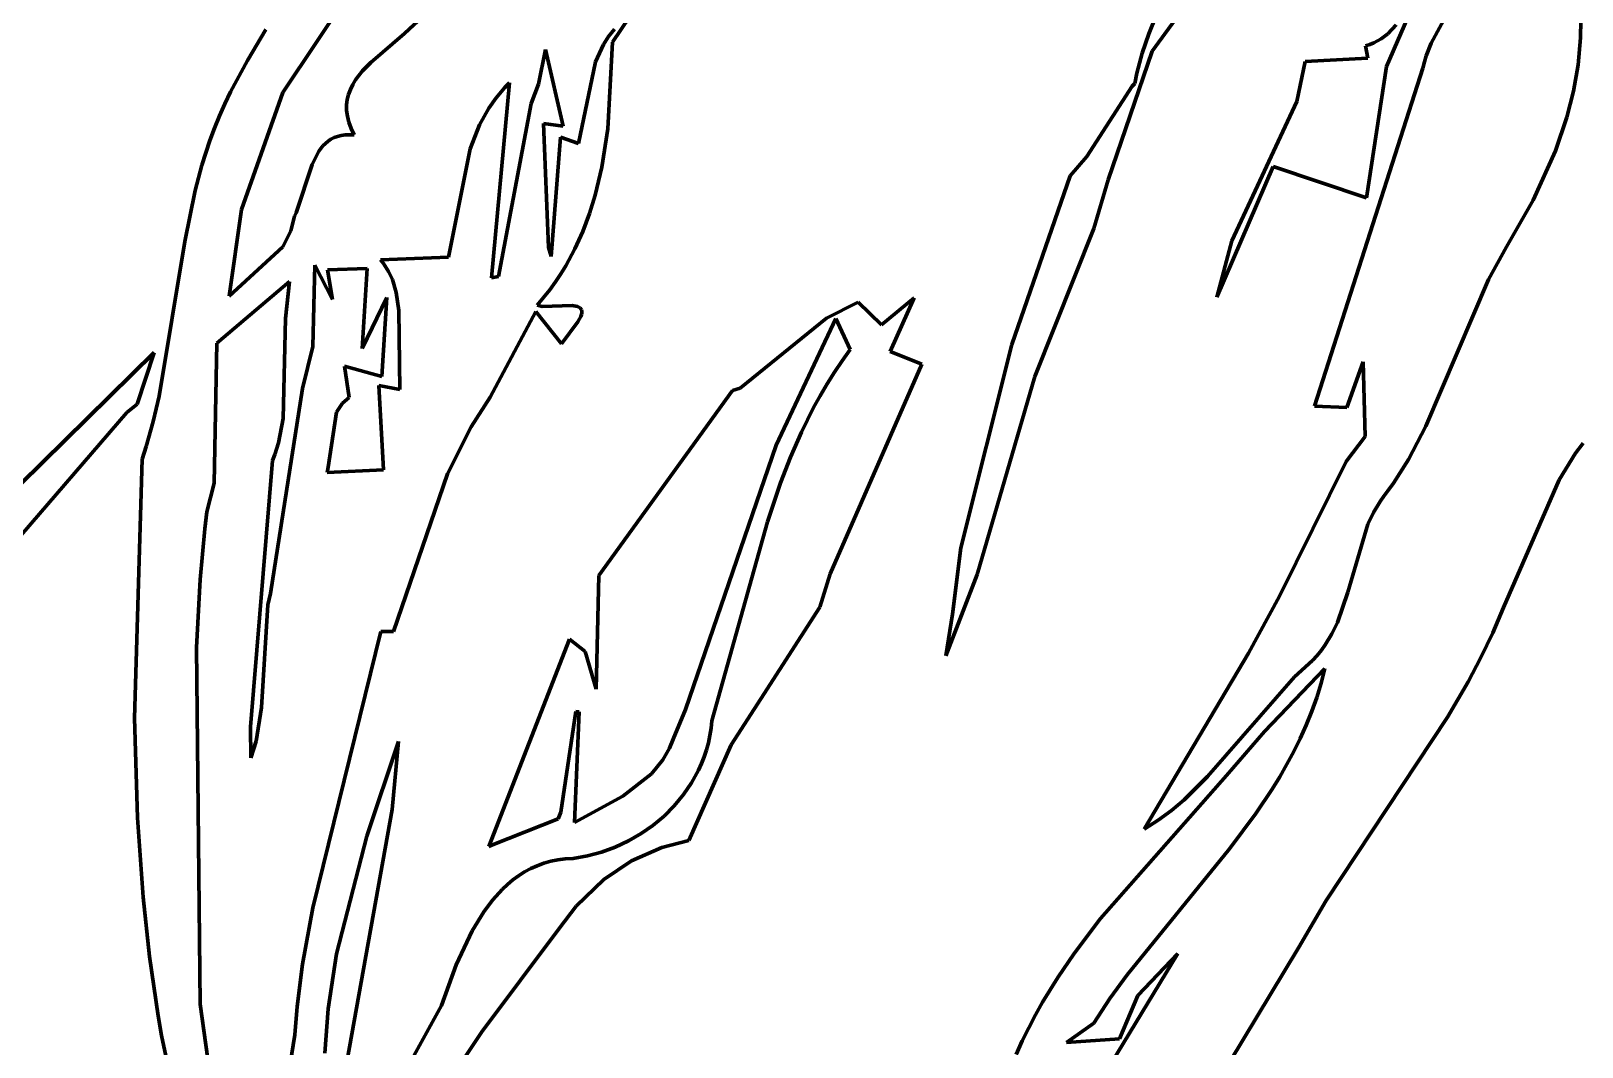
# Model space of a CAD drawing. Header units: millimetres. Extents: x 0 to 11, y 0 to 14.1.
# Drawn here: x 3.266 to 4.579, y 6.671 to 7.531 of the extents above; entities that cross this region are included whole.
import ezdxf

# ---------------------------------------------------------------- set-up
doc = ezdxf.new("R2010")
doc.units = ezdxf.units.MM
doc.layers.add('color#010101ff', color=7, linetype='CONTINUOUS', lineweight=100)
doc.layers.add('color#fefefeff', color=7, linetype='CONTINUOUS', lineweight=100)

msp = doc.modelspace()

# ---------------------------------------------------------------- linework, layer by layer
at = {"layer": 'color#010101ff'}
for p, q in [((3.56, 7.5998), (3.4793, 7.4786)), ((4.4133, 7.5007), (4.4565, 7.5998)), ((4.2149, 7.5136), (4.2522, 7.5644)), ((3.5822, 7.5284), (3.5976, 7.5428)), ((3.7582, 7.5212), (3.773, 7.5428)), ((4.2187, 7.5443), (4.2121, 7.5283)), ((4.4215, 7.5357), (4.4144, 7.5281)), ((4.4652, 7.5462), (4.4511, 7.5202)), ((4.5775, 7.5247), (4.5777, 7.5399)), ((3.4494, 7.5057), (3.4647, 7.5318)), ((3.5536, 7.5041), (3.5822, 7.5284)), ((3.7548, 7.526), (3.7505, 7.5193)), ((3.76, 7.5322), (3.7548, 7.526)), ((4.2121, 7.5283), (4.2065, 7.5118)), ((4.4088, 7.524), (4.4025, 7.5206)), ((4.4144, 7.5281), (4.4088, 7.524)), ((4.5755, 7.5021), (4.5775, 7.5247)), ((3.7016, 7.5149), (3.6956, 7.4855)), ((3.7165, 7.4502), (3.7016, 7.5149)), ((3.7505, 7.5193), (3.7438, 7.5046)), ((3.7542, 7.4478), (3.7582, 7.5212)), ((4.1777, 7.4048), (4.2149, 7.5136)), ((4.2065, 7.5118), (4.2041, 7.5035)), ((4.3991, 7.5193), (4.3954, 7.5182)), ((4.3954, 7.5182), (4.3975, 7.5076)), ((4.4025, 7.5206), (4.3991, 7.5193)), ((4.4469, 7.5097), (4.4453, 7.5044)), ((4.4511, 7.5202), (4.4469, 7.5097)), ((3.435, 7.4791), (3.4494, 7.5057)), ((3.5436, 7.4931), (3.5467, 7.4968)), ((3.5467, 7.4968), (3.5536, 7.5041)), ((3.7438, 7.5046), (3.7294, 7.4355)), ((4.2041, 7.5035), (4.202, 7.4949)), ((4.3444, 7.5047), (4.3374, 7.4711)), ((4.3975, 7.5076), (4.3444, 7.5047)), ((4.444, 7.4992), (4.3523, 7.2133)), ((4.3964, 7.3895), (4.4133, 7.5007)), ((4.4453, 7.5044), (4.444, 7.4992)), ((4.5716, 7.4798), (4.5755, 7.5021)), ((3.5364, 7.4812), (3.5384, 7.4853)), ((3.5384, 7.4853), (3.5408, 7.4892)), ((3.5408, 7.4892), (3.5436, 7.4931)), ((3.6558, 7.3218), (3.6711, 7.4867)), ((3.6671, 7.4827), (3.6599, 7.4742)), ((3.6711, 7.4867), (3.6671, 7.4827)), ((3.6956, 7.4855), (3.6893, 7.4693)), ((4.1979, 7.4839), (4.1596, 7.4245)), ((4.2003, 7.4863), (4.1979, 7.4839)), ((4.202, 7.4949), (4.2003, 7.4863)), ((3.4255, 7.4588), (3.43, 7.469)), ((3.43, 7.469), (3.435, 7.4791)), ((3.4793, 7.4786), (3.4443, 7.3797)), ((3.5332, 7.4681), (3.5338, 7.4727)), ((3.5338, 7.4727), (3.5349, 7.477)), ((3.5349, 7.477), (3.5364, 7.4812)), ((3.6599, 7.4742), (3.6537, 7.4653)), ((3.6893, 7.4693), (3.6618, 7.3228)), ((4.3374, 7.4711), (4.2825, 7.3532)), ((4.566, 7.4578), (4.5716, 7.4798)), ((3.4213, 7.4485), (3.4255, 7.4588)), ((3.5332, 7.4635), (3.5332, 7.4681)), ((3.5339, 7.4586), (3.5332, 7.4635)), ((3.5351, 7.4535), (3.5339, 7.4586)), ((3.6537, 7.4653), (3.6458, 7.4511)), ((4.5563, 7.4291), (4.566, 7.4578)), ((3.4175, 7.4381), (3.4213, 7.4485)), ((3.5286, 7.4423), (3.5321, 7.4428)), ((3.5321, 7.4428), (3.5357, 7.4429)), ((3.5371, 7.4482), (3.5351, 7.4535)), ((3.5357, 7.4429), (3.5397, 7.4427)), ((3.5397, 7.4427), (3.5371, 7.4482)), ((3.6458, 7.4511), (3.6377, 7.431)), ((3.7042, 7.3474), (3.6999, 7.4524)), ((3.6999, 7.4524), (3.7165, 7.4502)), ((3.7491, 7.4155), (3.7542, 7.4478)), ((3.4108, 7.4171), (3.4175, 7.4381)), ((3.5096, 7.4289), (3.5132, 7.4336)), ((3.5132, 7.4336), (3.5175, 7.4375)), ((3.5175, 7.4375), (3.5199, 7.4391)), ((3.5199, 7.4391), (3.5226, 7.4405)), ((3.5226, 7.4405), (3.5255, 7.4415)), ((3.5255, 7.4415), (3.5286, 7.4423)), ((3.6377, 7.431), (3.6193, 7.3394)), ((3.7142, 7.4408), (3.7064, 7.3398)), ((3.7294, 7.4355), (3.7142, 7.4408)), ((3.4051, 7.3958), (3.4108, 7.4171)), ((3.4906, 7.3768), (3.5041, 7.4177)), ((3.5041, 7.4177), (3.5096, 7.4289)), ((4.1596, 7.4245), (4.1455, 7.408)), ((4.5375, 7.3875), (4.5563, 7.4291)), ((3.7435, 7.3917), (3.7491, 7.4155)), ((4.1455, 7.408), (4.0961, 7.2655)), ((4.1656, 7.3636), (4.1777, 7.4048)), ((4.2697, 7.3055), (4.3175, 7.416)), ((4.3175, 7.416), (4.3964, 7.3895)), ((3.3963, 7.3526), (3.4051, 7.3958)), ((3.7387, 7.3762), (3.7435, 7.3917)), ((3.4443, 7.3797), (3.4337, 7.3064)), ((4.5149, 7.3481), (4.5375, 7.3875)), ((3.4861, 7.3616), (3.4892, 7.3741)), ((3.4892, 7.3741), (3.4906, 7.3768)), ((3.733, 7.3611), (3.7387, 7.3762)), ((3.3745, 7.2217), (3.3963, 7.3526)), ((3.4791, 7.348), (3.4861, 7.3616)), ((3.7264, 7.3463), (3.733, 7.3611)), ((4.1157, 7.2382), (4.1656, 7.3636)), ((4.2825, 7.3532), (4.2697, 7.3055)), ((3.4337, 7.3064), (3.4791, 7.348)), ((3.6193, 7.3394), (3.5618, 7.337)), ((3.7064, 7.3398), (3.7042, 7.3474)), ((3.7187, 7.332), (3.7264, 7.3463)), ((4.4997, 7.3203), (4.5149, 7.3481)), ((3.5062, 7.3326), (3.5045, 7.2636)), ((3.5212, 7.3036), (3.5062, 7.3326)), ((3.5506, 7.3296), (3.5169, 7.3285)), ((3.5169, 7.3285), (3.5212, 7.3036)), ((3.5463, 7.2619), (3.5506, 7.3296)), ((3.5618, 7.337), (3.5644, 7.3338)), ((3.5644, 7.3338), (3.5686, 7.3272)), ((3.5686, 7.3272), (3.5719, 7.3203)), ((3.7099, 7.3183), (3.7144, 7.3251)), ((3.7144, 7.3251), (3.7187, 7.332)), ((3.4849, 7.3186), (3.4234, 7.2664)), ((3.4815, 7.2873), (3.4849, 7.3186)), ((3.5719, 7.3203), (3.5752, 7.3095)), ((3.6618, 7.3228), (3.6558, 7.3218)), ((3.6999, 7.3051), (3.7051, 7.3116)), ((3.7051, 7.3116), (3.7099, 7.3183)), ((4.4465, 7.1962), (4.4997, 7.3203)), ((3.5671, 7.3053), (3.5463, 7.2619)), ((3.563, 7.2384), (3.5671, 7.3053)), ((3.5752, 7.3095), (3.5773, 7.2943)), ((3.6945, 7.2988), (3.6999, 7.3051)), ((3.6987, 7.2976), (3.6945, 7.2988)), ((3.7242, 7.2983), (3.6987, 7.2976)), ((3.7287, 7.2976), (3.7242, 7.2983)), ((3.9661, 7.3013), (3.9393, 7.2876)), ((3.986, 7.2821), (3.9661, 7.3013)), ((4.0134, 7.3048), (3.986, 7.2821)), ((3.9933, 7.2596), (4.0134, 7.3048)), ((3.4796, 7.2028), (3.4815, 7.2873)), ((3.5773, 7.2943), (3.5782, 7.2273)), ((3.6548, 7.2208), (3.6934, 7.2934)), ((3.6934, 7.2934), (3.715, 7.266)), ((3.7309, 7.2965), (3.7287, 7.2976)), ((3.729, 7.2847), (3.7304, 7.287)), ((3.7304, 7.287), (3.7314, 7.289)), ((3.7321, 7.2948), (3.7309, 7.2965)), ((3.7314, 7.289), (3.732, 7.2908)), ((3.732, 7.2908), (3.7324, 7.2923)), ((3.7324, 7.2936), (3.7321, 7.2948)), ((3.7324, 7.2923), (3.7324, 7.2936)), ((3.9393, 7.2876), (3.8662, 7.2285)), ((3.8966, 7.1803), (3.9472, 7.2873)), ((3.9472, 7.2873), (3.9594, 7.2612)), ((3.715, 7.266), (3.729, 7.2847)), ((3.4234, 7.2664), (3.421, 7.148)), ((3.5045, 7.2636), (3.4959, 7.2282)), ((3.9594, 7.2612), (3.9525, 7.2517)), ((4.0199, 7.2487), (3.9933, 7.2596)), ((4.0961, 7.2655), (4.0531, 7.0934)), ((3.2379, 7.1286), (3.3704, 7.2585)), ((3.3704, 7.2585), (3.3559, 7.2148)), ((3.5354, 7.2206), (3.5313, 7.247)), ((3.5313, 7.247), (3.563, 7.2384)), ((3.9424, 7.0714), (4.0199, 7.2487)), ((3.9525, 7.2517), (3.946, 7.242)), ((4.3798, 7.2122), (4.3935, 7.2508)), ((4.3935, 7.2508), (4.3953, 7.1876)), ((3.946, 7.242), (3.9398, 7.2321)), ((4.0668, 7.0707), (4.1157, 7.2382)), ((3.3695, 7.2002), (3.3745, 7.2217)), ((3.4959, 7.2282), (3.4687, 7.0547)), ((3.5298, 7.2158), (3.5354, 7.2206)), ((3.5782, 7.2273), (3.5605, 7.2306)), ((3.5605, 7.2306), (3.5645, 7.1593)), ((3.6387, 7.1957), (3.6548, 7.2208)), ((3.8599, 7.2266), (3.7467, 7.0701)), ((3.8662, 7.2285), (3.8599, 7.2266)), ((3.9339, 7.2221), (3.9283, 7.212)), ((3.9398, 7.2321), (3.9339, 7.2221)), ((3.3473, 7.2078), (3.2503, 7.0957)), ((3.3559, 7.2148), (3.3473, 7.2078)), ((3.5176, 7.1615), (3.5247, 7.2082)), ((3.5247, 7.2082), (3.5298, 7.2158)), ((3.9283, 7.212), (3.9181, 7.1912)), ((4.3523, 7.2133), (4.3798, 7.2122)), ((3.3635, 7.179), (3.3695, 7.2002)), ((3.4756, 7.1823), (3.4796, 7.2028)), ((3.6186, 7.1561), (3.6387, 7.1957)), ((4.4319, 7.1682), (4.4465, 7.1962)), ((3.4724, 7.1723), (3.4756, 7.1823)), ((3.82, 6.9567), (3.8966, 7.1803)), ((3.9181, 7.1912), (3.9088, 7.17)), ((4.3953, 7.1876), (4.3791, 7.1664)), ((4.5798, 7.182), (4.5733, 7.1735)), ((3.3537, 6.9493), (3.3601, 7.1685)), ((3.3601, 7.1685), (3.3635, 7.179)), ((3.4518, 6.942), (3.4705, 7.1674)), ((3.4705, 7.1674), (3.4724, 7.1723)), ((3.9088, 7.17), (3.9005, 7.1484)), ((4.4192, 7.148), (4.4319, 7.1682)), ((4.5733, 7.1735), (4.5594, 7.1508)), ((3.5167, 7.157), (3.5176, 7.1615)), ((3.5645, 7.1593), (3.5167, 7.157)), ((3.5729, 7.0225), (3.6186, 7.1561)), ((4.3791, 7.1664), (4.3228, 7.0526)), ((3.421, 7.148), (3.415, 7.1238)), ((3.9005, 7.1484), (3.8894, 7.1154)), ((4.411, 7.1371), (4.4145, 7.1415)), ((4.4145, 7.1415), (4.4192, 7.148)), ((4.5594, 7.1508), (4.5122, 7.043)), ((4.4022, 7.1233), (4.4078, 7.1326)), ((4.4078, 7.1326), (4.411, 7.1371)), ((3.415, 7.1238), (3.4132, 7.1095)), ((3.8894, 7.1154), (3.8423, 6.9471)), ((4.3976, 7.1135), (4.4022, 7.1233)), ((3.4132, 7.1095), (3.4092, 7.0665)), ((4.3806, 7.056), (4.3976, 7.1135)), ((4.0531, 7.0934), (4.0459, 7.0374)), ((3.4092, 7.0665), (3.4062, 7.0092)), ((3.7467, 7.0701), (3.7443, 6.9738)), ((3.9338, 7.0432), (3.9424, 7.0714)), ((4.0402, 7.0021), (4.0668, 7.0707)), ((3.4687, 7.0547), (3.4666, 7.0453)), ((4.3228, 7.0526), (4.2964, 7.0043)), ((4.3718, 7.0303), (4.3806, 7.056)), ((3.4666, 7.0453), (3.4613, 6.9584)), ((3.8839, 6.9656), (3.9338, 7.0432)), ((4.0459, 7.0374), (4.0402, 7.0021)), ((4.5122, 7.043), (4.5032, 7.0215)), ((3.5045, 6.7887), (3.5622, 7.0227)), ((3.5622, 7.0227), (3.5729, 7.0225)), ((4.3671, 7.0206), (4.3718, 7.0303)), ((3.7218, 7.016), (3.6536, 6.8407)), ((3.735, 7.0058), (3.7218, 7.016)), ((4.3582, 7.0068), (4.3615, 7.0113)), ((4.3615, 7.0113), (4.3671, 7.0206)), ((4.5032, 7.0215), (4.4932, 7.0005)), ((3.4062, 7.0092), (3.4092, 6.7074)), ((3.7443, 6.9738), (3.735, 7.0058)), ((4.2964, 7.0043), (4.2081, 6.8555)), ((4.3353, 6.9842), (4.3507, 6.9982)), ((4.3507, 6.9982), (4.3546, 7.0024)), ((4.3546, 7.0024), (4.3582, 7.0068)), ((4.4932, 7.0005), (4.4823, 6.98)), ((4.2618, 6.8998), (4.3353, 6.9842)), ((4.3611, 6.9914), (4.31, 6.938)), ((4.3579, 6.979), (4.3611, 6.9914)), ((4.3542, 6.9669), (4.3579, 6.979)), ((4.4823, 6.98), (4.4649, 6.95)), ((3.4613, 6.9584), (3.4567, 6.9298)), ((3.8587, 6.9267), (3.8839, 6.9656)), ((4.35, 6.9551), (4.3542, 6.9669)), ((3.3562, 6.8651), (3.3537, 6.9493)), ((3.7145, 6.8699), (3.7271, 6.955)), ((3.7299, 6.9547), (3.7261, 6.8611)), ((3.7271, 6.955), (3.7299, 6.9547)), ((3.8095, 6.9314), (3.82, 6.9567)), ((3.8423, 6.9471), (3.8417, 6.9408)), ((4.3454, 6.9435), (4.35, 6.9551)), ((4.4649, 6.95), (4.3622, 6.7951)), ((3.4522, 6.9158), (3.4518, 6.942)), ((3.8065, 6.924), (3.8095, 6.9314)), ((3.8407, 6.9345), (3.8394, 6.9284)), ((3.8417, 6.9408), (3.8407, 6.9345)), ((4.31, 6.938), (4.2778, 6.9007)), ((4.3349, 6.9211), (4.3403, 6.9322)), ((4.3403, 6.9322), (4.3454, 6.9435)), ((3.4567, 6.9298), (3.4522, 6.9158)), ((3.5772, 6.9295), (3.5504, 6.8494)), ((3.5718, 6.872), (3.5772, 6.9295)), ((3.8008, 6.9139), (3.8065, 6.924)), ((3.8228, 6.8458), (3.8587, 6.9267)), ((3.8378, 6.9225), (3.8358, 6.9166)), ((3.8394, 6.9284), (3.8378, 6.9225)), ((4.329, 6.9103), (4.3349, 6.9211)), ((3.7911, 6.9022), (3.8008, 6.9139)), ((3.8311, 6.9053), (3.8252, 6.8946)), ((3.8336, 6.9109), (3.8311, 6.9053)), ((3.8358, 6.9166), (3.8336, 6.9109)), ((4.3229, 6.8996), (4.329, 6.9103)), ((3.7669, 6.8833), (3.7911, 6.9022)), ((3.8252, 6.8946), (3.8184, 6.8846)), ((4.2778, 6.9007), (4.1712, 6.7798)), ((4.242, 6.8802), (4.2618, 6.8998)), ((4.3164, 6.8891), (4.3229, 6.8996)), ((3.7261, 6.8611), (3.7669, 6.8833)), ((3.8184, 6.8846), (3.8105, 6.8752)), ((4.2313, 6.8713), (4.242, 6.8802)), ((4.3026, 6.8686), (4.3164, 6.8891)), ((3.3609, 6.7979), (3.3562, 6.8651)), ((3.5336, 6.6599), (3.5718, 6.872)), ((3.7122, 6.8641), (3.7145, 6.8699)), ((3.8019, 6.8665), (3.7925, 6.8586)), ((3.8105, 6.8752), (3.8019, 6.8665)), ((4.2201, 6.863), (4.2313, 6.8713)), ((4.2803, 6.8388), (4.3026, 6.8686)), ((3.6568, 6.842), (3.7122, 6.8641)), ((3.7925, 6.8586), (3.7824, 6.8516)), ((4.2081, 6.8555), (4.2201, 6.863)), ((3.5504, 6.8494), (3.5246, 6.7498)), ((3.6536, 6.8407), (3.6568, 6.842)), ((3.7605, 6.8402), (3.7489, 6.8359)), ((3.7717, 6.8454), (3.7605, 6.8402)), ((3.7824, 6.8516), (3.7717, 6.8454)), ((3.7743, 6.8285), (3.7999, 6.8399)), ((3.7999, 6.8399), (3.8228, 6.8458)), ((4.1937, 6.7321), (4.2803, 6.8388)), ((3.7, 6.8266), (3.6944, 6.8245)), ((3.7059, 6.8282), (3.7, 6.8266)), ((3.712, 6.8295), (3.7059, 6.8282)), ((3.7183, 6.8302), (3.712, 6.8295)), ((3.7249, 6.8305), (3.7183, 6.8302)), ((3.737, 6.8327), (3.7249, 6.8305)), ((3.7489, 6.8359), (3.737, 6.8327)), ((3.751, 6.8129), (3.7743, 6.8285)), ((3.6788, 6.816), (3.674, 6.8124)), ((3.6838, 6.8192), (3.6788, 6.816)), ((3.689, 6.822), (3.6838, 6.8192)), ((3.6944, 6.8245), (3.689, 6.822)), ((3.7274, 6.7902), (3.751, 6.8129)), ((3.6651, 6.8045), (3.6568, 6.7954)), ((3.6694, 6.8086), (3.6651, 6.8045)), ((3.674, 6.8124), (3.6694, 6.8086)), ((3.3664, 6.7476), (3.3609, 6.7979)), ((3.4959, 6.7413), (3.5045, 6.7887)), ((3.6568, 6.7954), (3.6494, 6.7855)), ((3.7132, 6.7713), (3.7274, 6.7902)), ((4.3622, 6.7951), (4.3387, 6.755)), ((3.6494, 6.7855), (3.6394, 6.7694)), ((4.1712, 6.7798), (4.1489, 6.7503)), ((3.6394, 6.7694), (3.6258, 6.7406)), ((3.6475, 6.6838), (3.7132, 6.7713)), ((3.3736, 6.6975), (3.3664, 6.7476)), ((3.5246, 6.7498), (3.5175, 6.7034)), ((4.1489, 6.7503), (4.1351, 6.73)), ((4.1805, 6.6576), (4.2368, 6.7502)), ((4.3387, 6.755), (4.1841, 6.4983)), ((4.2368, 6.7502), (4.2028, 6.7147)), ((3.4914, 6.7054), (3.4959, 6.7413)), ((3.6258, 6.7406), (3.6136, 6.7063)), ((4.1351, 6.73), (4.1222, 6.709)), ((4.1791, 6.712), (4.1937, 6.7321)), ((4.1222, 6.709), (4.1162, 6.6983)), ((4.1655, 6.6913), (4.1791, 6.712)), ((4.2028, 6.7147), (4.1873, 6.6779)), ((3.3764, 6.6808), (3.3736, 6.6975)), ((3.4092, 6.7074), (3.4288, 6.5662)), ((3.4894, 6.6813), (3.4914, 6.7054)), ((3.5175, 6.7034), (3.5147, 6.6658)), ((3.6136, 6.7063), (3.5648, 6.6176)), ((4.1162, 6.6983), (4.1105, 6.6873)), ((3.4829, 6.641), (3.4894, 6.6813)), ((3.6097, 6.6268), (3.6475, 6.6838)), ((4.1105, 6.6873), (4.105, 6.6762)), ((4.1425, 6.675), (4.1655, 6.6913)), ((3.433, 6.4227), (3.3764, 6.6808)), ((4.105, 6.6762), (4.0999, 6.6648)), ((4.1873, 6.6779), (4.1425, 6.675))]:
    msp.add_line(p, q, dxfattribs=at)
at = {"layer": 'color#fefefeff'}
for p, q in [((3.4793, 7.4786), (3.56, 7.5998)), ((4.4565, 7.5998), (4.4133, 7.5007)), ((4.2522, 7.5644), (4.2149, 7.5136)), ((3.5976, 7.5428), (3.5822, 7.5284)), ((3.773, 7.5428), (3.7582, 7.5212)), ((4.2121, 7.5283), (4.2187, 7.5443)), ((4.4144, 7.5281), (4.4215, 7.5357)), ((4.4511, 7.5202), (4.4652, 7.5462)), ((4.5777, 7.5399), (4.5775, 7.5247)), ((3.4647, 7.5318), (3.4494, 7.5057)), ((3.5822, 7.5284), (3.5536, 7.5041)), ((3.7505, 7.5193), (3.7548, 7.526)), ((3.7548, 7.526), (3.76, 7.5322)), ((4.2065, 7.5118), (4.2121, 7.5283)), ((4.4025, 7.5206), (4.4088, 7.524)), ((4.4088, 7.524), (4.4144, 7.5281)), ((4.5775, 7.5247), (4.5755, 7.5021)), ((3.6956, 7.4855), (3.7016, 7.5149)), ((3.7016, 7.5149), (3.7165, 7.4502)), ((3.7438, 7.5046), (3.7505, 7.5193)), ((3.7582, 7.5212), (3.7542, 7.4478)), ((4.2149, 7.5136), (4.1777, 7.4048)), ((4.2041, 7.5035), (4.2065, 7.5118)), ((4.3954, 7.5182), (4.3991, 7.5193)), ((4.3975, 7.5076), (4.3954, 7.5182)), ((4.3991, 7.5193), (4.4025, 7.5206)), ((4.4453, 7.5044), (4.4469, 7.5097)), ((4.4469, 7.5097), (4.4511, 7.5202)), ((3.4494, 7.5057), (3.435, 7.4791)), ((3.5467, 7.4968), (3.5436, 7.4931)), ((3.5536, 7.5041), (3.5467, 7.4968)), ((3.7294, 7.4355), (3.7438, 7.5046)), ((4.202, 7.4949), (4.2041, 7.5035)), ((4.3374, 7.4711), (4.3444, 7.5047)), ((4.3444, 7.5047), (4.3975, 7.5076)), ((4.3523, 7.2133), (4.444, 7.4992)), ((4.4133, 7.5007), (4.3964, 7.3895)), ((4.444, 7.4992), (4.4453, 7.5044)), ((4.5755, 7.5021), (4.5716, 7.4798)), ((3.5384, 7.4853), (3.5364, 7.4812)), ((3.5408, 7.4892), (3.5384, 7.4853)), ((3.5436, 7.4931), (3.5408, 7.4892)), ((3.6711, 7.4867), (3.6558, 7.3218)), ((3.6599, 7.4742), (3.6671, 7.4827)), ((3.6671, 7.4827), (3.6711, 7.4867)), ((3.6893, 7.4693), (3.6956, 7.4855)), ((4.1596, 7.4245), (4.1979, 7.4839)), ((4.1979, 7.4839), (4.2003, 7.4863)), ((4.2003, 7.4863), (4.202, 7.4949)), ((3.43, 7.469), (3.4255, 7.4588)), ((3.435, 7.4791), (3.43, 7.469)), ((3.4443, 7.3797), (3.4793, 7.4786)), ((3.5338, 7.4727), (3.5332, 7.4681)), ((3.5349, 7.477), (3.5338, 7.4727)), ((3.5364, 7.4812), (3.5349, 7.477)), ((3.6537, 7.4653), (3.6599, 7.4742)), ((3.6618, 7.3228), (3.6893, 7.4693)), ((4.2825, 7.3532), (4.3374, 7.4711)), ((4.5716, 7.4798), (4.566, 7.4578)), ((3.4255, 7.4588), (3.4213, 7.4485)), ((3.5332, 7.4681), (3.5332, 7.4635)), ((3.5332, 7.4635), (3.5339, 7.4586)), ((3.5339, 7.4586), (3.5351, 7.4535)), ((3.6458, 7.4511), (3.6537, 7.4653)), ((4.566, 7.4578), (4.5563, 7.4291)), ((3.4213, 7.4485), (3.4175, 7.4381)), ((3.5321, 7.4428), (3.5286, 7.4423)), ((3.5357, 7.4429), (3.5321, 7.4428)), ((3.5351, 7.4535), (3.5371, 7.4482)), ((3.5397, 7.4427), (3.5357, 7.4429)), ((3.5371, 7.4482), (3.5397, 7.4427)), ((3.6377, 7.431), (3.6458, 7.4511)), ((3.7165, 7.4502), (3.6999, 7.4524)), ((3.6999, 7.4524), (3.7042, 7.3474)), ((3.7542, 7.4478), (3.7491, 7.4155)), ((3.4175, 7.4381), (3.4108, 7.4171)), ((3.5132, 7.4336), (3.5096, 7.4289)), ((3.5175, 7.4375), (3.5132, 7.4336)), ((3.5199, 7.4391), (3.5175, 7.4375)), ((3.5226, 7.4405), (3.5199, 7.4391)), ((3.5255, 7.4415), (3.5226, 7.4405)), ((3.5286, 7.4423), (3.5255, 7.4415)), ((3.6193, 7.3394), (3.6377, 7.431)), ((3.7064, 7.3398), (3.7142, 7.4408)), ((3.7142, 7.4408), (3.7294, 7.4355)), ((3.4108, 7.4171), (3.4051, 7.3958)), ((3.5041, 7.4177), (3.4906, 7.3768)), ((3.5096, 7.4289), (3.5041, 7.4177)), ((4.1455, 7.408), (4.1596, 7.4245)), ((4.5563, 7.4291), (4.5375, 7.3875)), ((3.7491, 7.4155), (3.7435, 7.3917)), ((4.0961, 7.2655), (4.1455, 7.408)), ((4.1777, 7.4048), (4.1656, 7.3636)), ((4.3175, 7.416), (4.2697, 7.3055)), ((4.3964, 7.3895), (4.3175, 7.416)), ((3.4051, 7.3958), (3.3963, 7.3526)), ((3.7435, 7.3917), (3.7387, 7.3762)), ((3.4337, 7.3064), (3.4443, 7.3797)), ((4.5375, 7.3875), (4.5149, 7.3481)), ((3.4892, 7.3741), (3.4861, 7.3616)), ((3.4906, 7.3768), (3.4892, 7.3741)), ((3.7387, 7.3762), (3.733, 7.3611)), ((3.3963, 7.3526), (3.3745, 7.2217)), ((3.4861, 7.3616), (3.4791, 7.348)), ((3.733, 7.3611), (3.7264, 7.3463)), ((4.1656, 7.3636), (4.1157, 7.2382)), ((4.2697, 7.3055), (4.2825, 7.3532)), ((3.4791, 7.348), (3.4337, 7.3064)), ((3.5618, 7.337), (3.6193, 7.3394)), ((3.7042, 7.3474), (3.7064, 7.3398)), ((3.7264, 7.3463), (3.7187, 7.332)), ((4.5149, 7.3481), (4.4997, 7.3203)), ((3.5045, 7.2636), (3.5062, 7.3326)), ((3.5062, 7.3326), (3.5212, 7.3036)), ((3.5169, 7.3285), (3.5506, 7.3296)), ((3.5212, 7.3036), (3.5169, 7.3285)), ((3.5506, 7.3296), (3.5463, 7.2619)), ((3.5644, 7.3338), (3.5618, 7.337)), ((3.5686, 7.3272), (3.5644, 7.3338)), ((3.5719, 7.3203), (3.5686, 7.3272)), ((3.7144, 7.3251), (3.7099, 7.3183)), ((3.7187, 7.332), (3.7144, 7.3251)), ((3.4234, 7.2664), (3.4849, 7.3186)), ((3.4849, 7.3186), (3.4815, 7.2873)), ((3.5752, 7.3095), (3.5719, 7.3203)), ((3.6558, 7.3218), (3.6618, 7.3228)), ((3.7051, 7.3116), (3.6999, 7.3051)), ((3.7099, 7.3183), (3.7051, 7.3116)), ((4.4997, 7.3203), (4.4465, 7.1962)), ((3.5463, 7.2619), (3.5671, 7.3053)), ((3.5671, 7.3053), (3.563, 7.2384)), ((3.5773, 7.2943), (3.5752, 7.3095)), ((3.6999, 7.3051), (3.6945, 7.2988)), ((3.6945, 7.2988), (3.6987, 7.2976)), ((3.6987, 7.2976), (3.7242, 7.2983)), ((3.7242, 7.2983), (3.7287, 7.2976)), ((3.9393, 7.2876), (3.9661, 7.3013)), ((3.9661, 7.3013), (3.986, 7.2821)), ((3.986, 7.2821), (4.0134, 7.3048)), ((4.0134, 7.3048), (3.9933, 7.2596)), ((3.4815, 7.2873), (3.4796, 7.2028)), ((3.5782, 7.2273), (3.5773, 7.2943)), ((3.6934, 7.2934), (3.6548, 7.2208)), ((3.715, 7.266), (3.6934, 7.2934)), ((3.7287, 7.2976), (3.7309, 7.2965)), ((3.7304, 7.287), (3.729, 7.2847)), ((3.7314, 7.289), (3.7304, 7.287)), ((3.7309, 7.2965), (3.7321, 7.2948)), ((3.732, 7.2908), (3.7314, 7.289)), ((3.7324, 7.2923), (3.732, 7.2908)), ((3.7321, 7.2948), (3.7324, 7.2936)), ((3.7324, 7.2936), (3.7324, 7.2923)), ((3.8662, 7.2285), (3.9393, 7.2876)), ((3.9472, 7.2873), (3.8966, 7.1803)), ((3.9594, 7.2612), (3.9472, 7.2873)), ((3.729, 7.2847), (3.715, 7.266)), ((3.421, 7.148), (3.4234, 7.2664)), ((3.4959, 7.2282), (3.5045, 7.2636)), ((3.9525, 7.2517), (3.9594, 7.2612)), ((3.9933, 7.2596), (4.0199, 7.2487)), ((4.0531, 7.0934), (4.0961, 7.2655)), ((3.3704, 7.2585), (3.2379, 7.1286)), ((3.3559, 7.2148), (3.3704, 7.2585)), ((3.563, 7.2384), (3.5313, 7.247)), ((3.5313, 7.247), (3.5354, 7.2206)), ((4.0199, 7.2487), (3.9424, 7.0714)), ((3.946, 7.242), (3.9525, 7.2517)), ((4.3935, 7.2508), (4.3798, 7.2122)), ((4.3953, 7.1876), (4.3935, 7.2508)), ((3.9398, 7.2321), (3.946, 7.242)), ((4.1157, 7.2382), (4.0668, 7.0707)), ((3.3745, 7.2217), (3.3695, 7.2002)), ((3.4687, 7.0547), (3.4959, 7.2282)), ((3.5354, 7.2206), (3.5298, 7.2158)), ((3.5645, 7.1593), (3.5605, 7.2306)), ((3.5605, 7.2306), (3.5782, 7.2273)), ((3.6548, 7.2208), (3.6387, 7.1957)), ((3.7467, 7.0701), (3.8599, 7.2266)), ((3.8599, 7.2266), (3.8662, 7.2285)), ((3.9283, 7.212), (3.9339, 7.2221)), ((3.9339, 7.2221), (3.9398, 7.2321)), ((3.2503, 7.0957), (3.3473, 7.2078)), ((3.3473, 7.2078), (3.3559, 7.2148)), ((3.5247, 7.2082), (3.5176, 7.1615)), ((3.5298, 7.2158), (3.5247, 7.2082)), ((3.9181, 7.1912), (3.9283, 7.212)), ((4.3798, 7.2122), (4.3523, 7.2133)), ((3.3695, 7.2002), (3.3635, 7.179)), ((3.4796, 7.2028), (3.4756, 7.1823)), ((3.6387, 7.1957), (3.6186, 7.1561)), ((4.4465, 7.1962), (4.4319, 7.1682)), ((3.4756, 7.1823), (3.4724, 7.1723)), ((3.8966, 7.1803), (3.82, 6.9567)), ((3.9088, 7.17), (3.9181, 7.1912)), ((4.3791, 7.1664), (4.3953, 7.1876)), ((4.5733, 7.1735), (4.5798, 7.182)), ((3.3601, 7.1685), (3.3537, 6.9493)), ((3.3635, 7.179), (3.3601, 7.1685)), ((3.4705, 7.1674), (3.4518, 6.942)), ((3.4724, 7.1723), (3.4705, 7.1674)), ((3.9005, 7.1484), (3.9088, 7.17)), ((4.4319, 7.1682), (4.4192, 7.148)), ((4.5594, 7.1508), (4.5733, 7.1735)), ((3.5176, 7.1615), (3.5167, 7.157)), ((3.5167, 7.157), (3.5645, 7.1593)), ((3.6186, 7.1561), (3.5729, 7.0225)), ((4.3228, 7.0526), (4.3791, 7.1664)), ((3.415, 7.1238), (3.421, 7.148)), ((3.8894, 7.1154), (3.9005, 7.1484)), ((4.4145, 7.1415), (4.411, 7.1371)), ((4.4192, 7.148), (4.4145, 7.1415)), ((4.5122, 7.043), (4.5594, 7.1508)), ((4.4078, 7.1326), (4.4022, 7.1233)), ((4.411, 7.1371), (4.4078, 7.1326)), ((3.4132, 7.1095), (3.415, 7.1238)), ((3.8423, 6.9471), (3.8894, 7.1154)), ((4.4022, 7.1233), (4.3976, 7.1135)), ((3.4092, 7.0665), (3.4132, 7.1095)), ((4.3976, 7.1135), (4.3806, 7.056)), ((4.0459, 7.0374), (4.0531, 7.0934)), ((3.4062, 7.0092), (3.4092, 7.0665)), ((3.7443, 6.9738), (3.7467, 7.0701)), ((3.9424, 7.0714), (3.9338, 7.0432)), ((4.0668, 7.0707), (4.0402, 7.0021)), ((3.4666, 7.0453), (3.4687, 7.0547)), ((4.2964, 7.0043), (4.3228, 7.0526)), ((4.3806, 7.056), (4.3718, 7.0303)), ((3.4613, 6.9584), (3.4666, 7.0453)), ((3.9338, 7.0432), (3.8839, 6.9656)), ((4.0402, 7.0021), (4.0459, 7.0374)), ((4.5032, 7.0215), (4.5122, 7.043)), ((3.5622, 7.0227), (3.5045, 6.7887)), ((3.5729, 7.0225), (3.5622, 7.0227)), ((4.3718, 7.0303), (4.3671, 7.0206)), ((3.6536, 6.8407), (3.7218, 7.016)), ((3.7218, 7.016), (3.735, 7.0058)), ((4.3615, 7.0113), (4.3582, 7.0068)), ((4.3671, 7.0206), (4.3615, 7.0113)), ((4.4932, 7.0005), (4.5032, 7.0215)), ((3.4092, 6.7074), (3.4062, 7.0092)), ((3.735, 7.0058), (3.7443, 6.9738)), ((4.2081, 6.8555), (4.2964, 7.0043)), ((4.3507, 6.9982), (4.3353, 6.9842)), ((4.3546, 7.0024), (4.3507, 6.9982)), ((4.3582, 7.0068), (4.3546, 7.0024)), ((4.4823, 6.98), (4.4932, 7.0005)), ((4.3353, 6.9842), (4.2618, 6.8998)), ((4.31, 6.938), (4.3611, 6.9914)), ((4.3611, 6.9914), (4.3579, 6.979)), ((4.3579, 6.979), (4.3542, 6.9669)), ((4.4649, 6.95), (4.4823, 6.98)), ((3.4567, 6.9298), (3.4613, 6.9584)), ((3.8839, 6.9656), (3.8587, 6.9267)), ((4.3542, 6.9669), (4.35, 6.9551)), ((3.3537, 6.9493), (3.3562, 6.8651)), ((3.7271, 6.955), (3.7145, 6.8699)), ((3.7261, 6.8611), (3.7299, 6.9547)), ((3.7299, 6.9547), (3.7271, 6.955)), ((3.82, 6.9567), (3.8095, 6.9314)), ((3.8417, 6.9408), (3.8423, 6.9471)), ((4.35, 6.9551), (4.3454, 6.9435)), ((4.3622, 6.7951), (4.4649, 6.95)), ((3.4518, 6.942), (3.4522, 6.9158)), ((3.8095, 6.9314), (3.8065, 6.924)), ((3.8394, 6.9284), (3.8407, 6.9345)), ((3.8407, 6.9345), (3.8417, 6.9408)), ((4.2778, 6.9007), (4.31, 6.938)), ((4.3403, 6.9322), (4.3349, 6.9211)), ((4.3454, 6.9435), (4.3403, 6.9322)), ((3.4522, 6.9158), (3.4567, 6.9298)), ((3.5504, 6.8494), (3.5772, 6.9295)), ((3.5772, 6.9295), (3.5718, 6.872)), ((3.8065, 6.924), (3.8008, 6.9139)), ((3.8587, 6.9267), (3.8228, 6.8458)), ((3.8358, 6.9166), (3.8378, 6.9225)), ((3.8378, 6.9225), (3.8394, 6.9284)), ((4.3349, 6.9211), (4.329, 6.9103)), ((3.8008, 6.9139), (3.7911, 6.9022)), ((3.8252, 6.8946), (3.8311, 6.9053)), ((3.8311, 6.9053), (3.8336, 6.9109)), ((3.8336, 6.9109), (3.8358, 6.9166)), ((4.329, 6.9103), (4.3229, 6.8996)), ((3.7911, 6.9022), (3.7669, 6.8833)), ((3.8184, 6.8846), (3.8252, 6.8946)), ((4.1712, 6.7798), (4.2778, 6.9007)), ((4.2618, 6.8998), (4.242, 6.8802)), ((4.3229, 6.8996), (4.3164, 6.8891)), ((3.7669, 6.8833), (3.7261, 6.8611)), ((3.8105, 6.8752), (3.8184, 6.8846)), ((4.242, 6.8802), (4.2313, 6.8713)), ((4.3164, 6.8891), (4.3026, 6.8686)), ((3.3562, 6.8651), (3.3609, 6.7979)), ((3.5718, 6.872), (3.5336, 6.6599)), ((3.7145, 6.8699), (3.7122, 6.8641)), ((3.7925, 6.8586), (3.8019, 6.8665)), ((3.8019, 6.8665), (3.8105, 6.8752)), ((4.2313, 6.8713), (4.2201, 6.863)), ((4.3026, 6.8686), (4.2803, 6.8388)), ((3.7122, 6.8641), (3.6568, 6.842)), ((3.7824, 6.8516), (3.7925, 6.8586)), ((4.2201, 6.863), (4.2081, 6.8555)), ((3.5246, 6.7498), (3.5504, 6.8494)), ((3.6568, 6.842), (3.6536, 6.8407)), ((3.7489, 6.8359), (3.7605, 6.8402)), ((3.7605, 6.8402), (3.7717, 6.8454)), ((3.7717, 6.8454), (3.7824, 6.8516)), ((3.7999, 6.8399), (3.7743, 6.8285)), ((3.8228, 6.8458), (3.7999, 6.8399)), ((4.2803, 6.8388), (4.1937, 6.7321)), ((3.6944, 6.8245), (3.7, 6.8266)), ((3.7, 6.8266), (3.7059, 6.8282)), ((3.7059, 6.8282), (3.712, 6.8295)), ((3.712, 6.8295), (3.7183, 6.8302)), ((3.7183, 6.8302), (3.7249, 6.8305)), ((3.7249, 6.8305), (3.737, 6.8327)), ((3.737, 6.8327), (3.7489, 6.8359)), ((3.7743, 6.8285), (3.751, 6.8129)), ((3.674, 6.8124), (3.6788, 6.816)), ((3.6788, 6.816), (3.6838, 6.8192)), ((3.6838, 6.8192), (3.689, 6.822)), ((3.689, 6.822), (3.6944, 6.8245)), ((3.751, 6.8129), (3.7274, 6.7902)), ((3.6568, 6.7954), (3.6651, 6.8045)), ((3.6651, 6.8045), (3.6694, 6.8086)), ((3.6694, 6.8086), (3.674, 6.8124)), ((3.3609, 6.7979), (3.3664, 6.7476)), ((3.5045, 6.7887), (3.4959, 6.7413)), ((3.6494, 6.7855), (3.6568, 6.7954)), ((3.7274, 6.7902), (3.7132, 6.7713)), ((4.3387, 6.755), (4.3622, 6.7951)), ((3.6394, 6.7694), (3.6494, 6.7855)), ((4.1489, 6.7503), (4.1712, 6.7798)), ((3.6258, 6.7406), (3.6394, 6.7694)), ((3.7132, 6.7713), (3.6475, 6.6838)), ((3.3664, 6.7476), (3.3736, 6.6975)), ((3.5175, 6.7034), (3.5246, 6.7498)), ((4.1351, 6.73), (4.1489, 6.7503)), ((4.2368, 6.7502), (4.1805, 6.6576)), ((4.1841, 6.4983), (4.3387, 6.755)), ((4.2028, 6.7147), (4.2368, 6.7502)), ((3.4959, 6.7413), (3.4914, 6.7054)), ((3.6136, 6.7063), (3.6258, 6.7406)), ((4.1222, 6.709), (4.1351, 6.73)), ((4.1937, 6.7321), (4.1791, 6.712)), ((4.1162, 6.6983), (4.1222, 6.709)), ((4.1791, 6.712), (4.1655, 6.6913)), ((4.1873, 6.6779), (4.2028, 6.7147)), ((3.3736, 6.6975), (3.3764, 6.6808)), ((3.4288, 6.5662), (3.4092, 6.7074)), ((3.4914, 6.7054), (3.4894, 6.6813)), ((3.5147, 6.6658), (3.5175, 6.7034)), ((3.5648, 6.6176), (3.6136, 6.7063)), ((4.1105, 6.6873), (4.1162, 6.6983)), ((3.4894, 6.6813), (3.4829, 6.641)), ((3.6475, 6.6838), (3.6097, 6.6268)), ((4.105, 6.6762), (4.1105, 6.6873)), ((4.1655, 6.6913), (4.1425, 6.675)), ((3.3764, 6.6808), (3.433, 6.4227)), ((4.0999, 6.6648), (4.105, 6.6762)), ((4.1425, 6.675), (4.1873, 6.6779))]:
    msp.add_line(p, q, dxfattribs=at)

doc.saveas('drawing.dxf')
